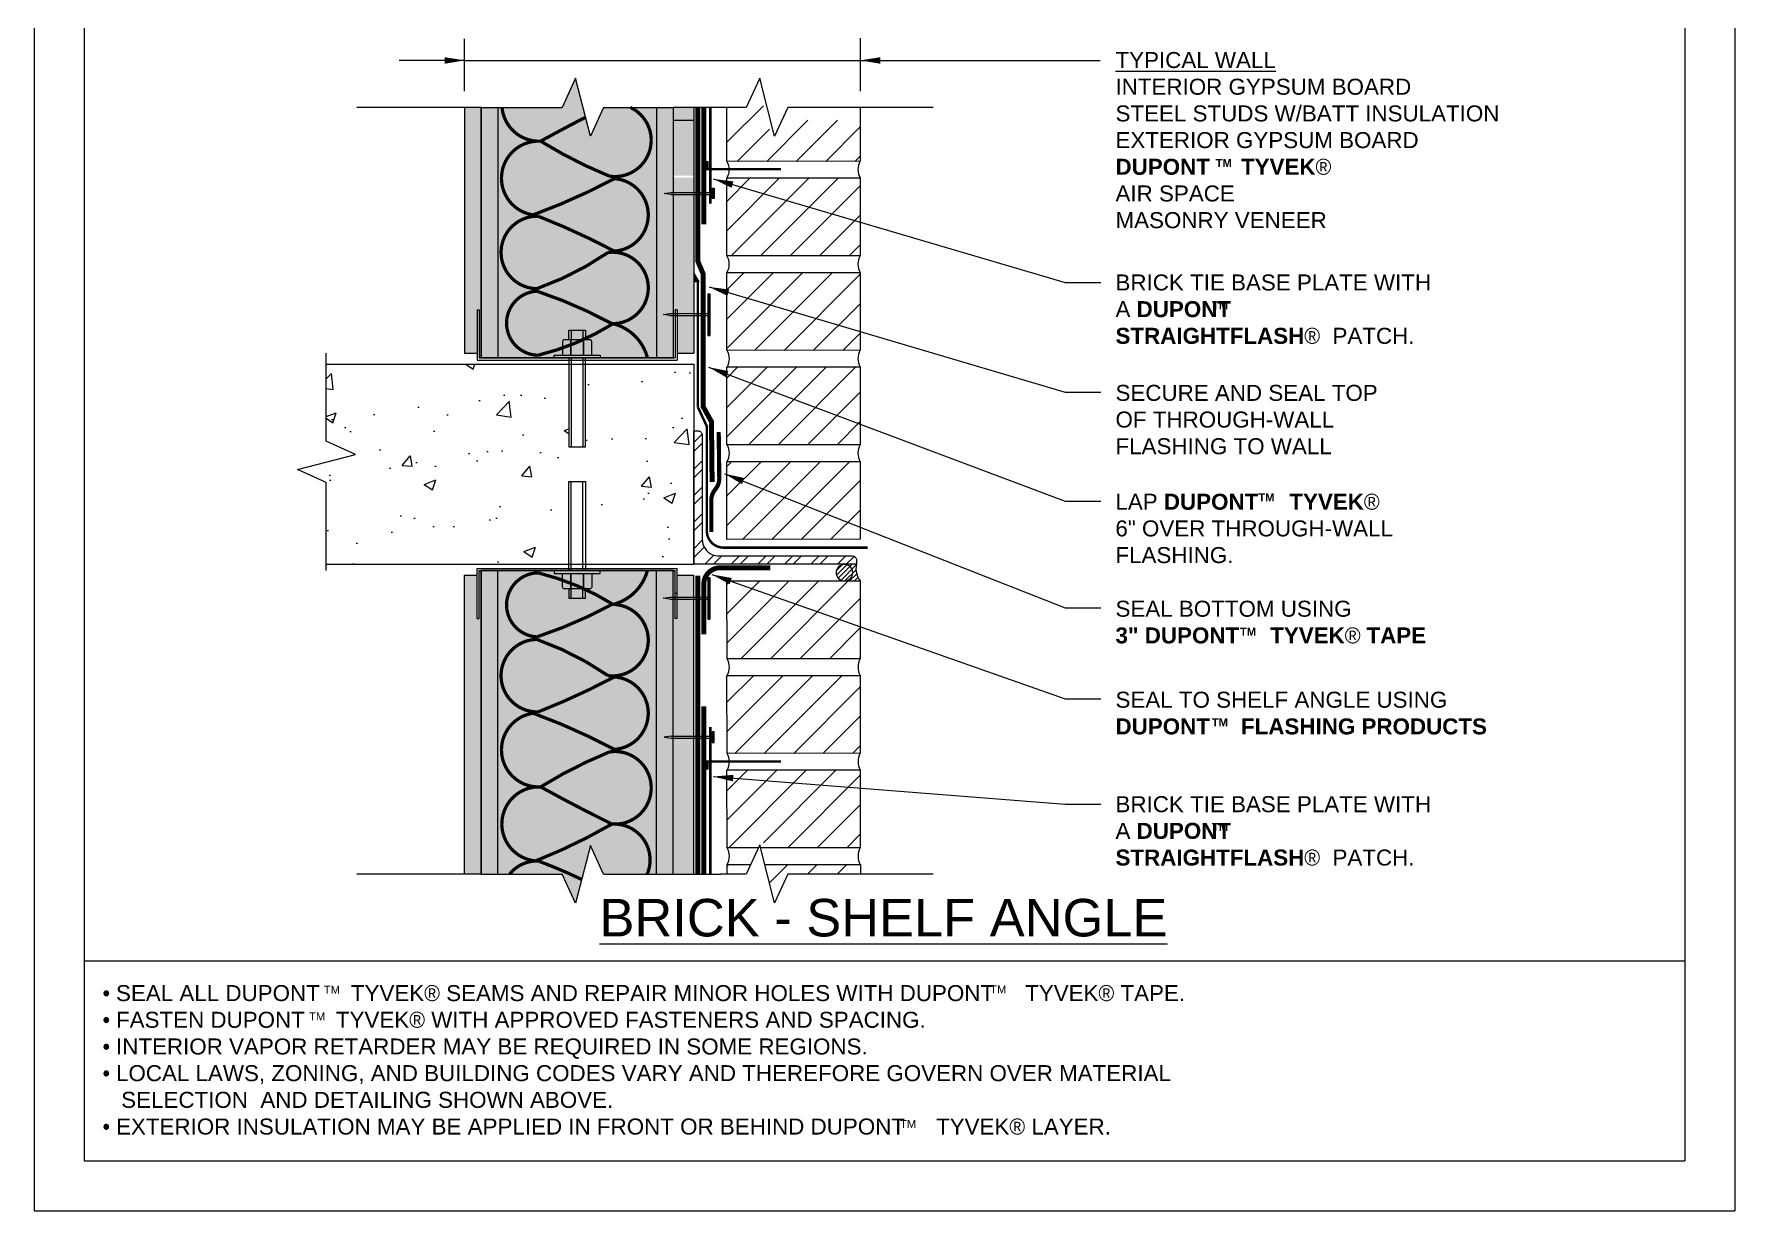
# Model space of a CAD drawing. Extents: x 0 to 51, y 0 to 66.
# Drawn here: x 0 to 51, y 0 to 35.3 of the extents above; entities that cross this region are included whole.
import ezdxf

# ---------------------------------------------------------------- set-up
doc = ezdxf.new("R2010")
doc.units = 0
doc.header["$LTSCALE"] = 1.5
doc.header["$MEASUREMENT"] = 0
doc.linetypes.add('DASHED', pattern=[0.75, 0.5, -0.25])
doc.layers.get('0').update_dxf_attribs({"linetype": 'CONTINUOUS'})
doc.layers.get('DEFPOINTS').update_dxf_attribs({"linetype": 'CONTINUOUS'})
for name, color, linetype in [('8X11-TTB$0$B', 5, 'CONTINUOUS'), ('BRICK', 13, 'CONTINUOUS'), ('CLADDING', 252, 'CONTINUOUS'), ('FLASHING', 124, 'CONTINUOUS'), ('INSULATION', 40, 'CONTINUOUS'), ('SEALANT', 252, 'CONTINUOUS'), ('STRAIGHTFLASH', 253, 'CONTINUOUS'), ('STRUCTURE', 252, 'CONTINUOUS'), ('STRUCTURE_SHADING', 254, 'CONTINUOUS'), ('TEXT', 7, 'CONTINUOUS'), ('TYVEK', 160, 'DASHED'), ('TYVEK_TAPE', 130, 'CONTINUOUS')]:
    doc.layers.add(name, color=color, linetype=linetype)
doc.styles.add('DETAILS', font='sanss___.ttf', dxfattribs={"height": 1})
doc.dimstyles.new('TYVEKDETAILS', dxfattribs={"dimscale": 6, "dimtxt": 1.5, "dimasz": 0.1, "dimexe": 0.75, "dimexo": 0.75, "dimgap": 0.75, "dimtad": 0, "dimtih": 1, "dimtoh": 1, "dimdec": 4, "dimzin": 0, "dimtxsty": 'DETAILS', "dimcen": 0.0625, "dimazin": 3, "dimtfac": 1, "dimtdec": 4, "dimtofl": 0, "dimtmove": 0, "dimatfit": 3, "dimtolj": 1, "dimtzin": 0})

# ---------------------------------------------------------------- blocks, each defined once
blk = doc.blocks.new('BRK-SYM')
at = {"linetype": 'CONTINUOUS'}
for points in [[(-0.0788, 0.0011), (-0.0283, 0.1105)], [(-0.0283, 0.1105), (0.0283, -0.1105)], [(-0.4156, 0.0011), (-0.0788, 0.0011)], [(0.0283, -0.1105), (0.0798, 0.0011)], [(0.0798, 0.0011), (0.4167, 0.0011)]]:
    blk.add_lwpolyline(points, dxfattribs=at)

msp = doc.modelspace()

# ---------------------------------------------------------------- hatches: boundary and pattern name
at = {"layer": 'BRICK'}
h = msp.add_hatch(dxfattribs=at)
h.set_pattern_fill('_USER', color=256, scale=0.625, angle=45, style=0, pattern_type=0)
h.set_pattern_definition([(45, (51.87583, 10.99754), (-0.441942, 0.441942), [])])
h.paths.add_polyline_path([(24.772, 32.706), (22.597, 32.706), (22.202, 31.849), (21.758, 33.58), (21.355, 32.706), (20.776, 32.706), (20.777, 31.471), (24.773, 31.473)])
h.paths.add_polyline_path([(24.772, 30.973), (20.778, 30.973), (20.781, 28.637), (24.773, 28.64)])
h.paths.add_polyline_path([(24.772, 28.14), (20.781, 28.14), (20.784, 25.804), (24.773, 25.807)])
h.paths.add_polyline_path([(24.772, 25.307), (20.772, 25.307), (20.777, 22.971), (24.773, 22.973)])
h.paths.add_polyline_path([(24.772, 22.473), (20.772, 22.473), (20.777, 20.137), (24.773, 20.14)])
h = msp.add_hatch(dxfattribs=at)
h.set_pattern_fill('_USER', color=256, scale=0.625, angle=45, style=0, pattern_type=0)
h.set_pattern_definition([(45, (51.87583, 11.88143), (-0.441942, 0.441942), [])])
h.paths.add_polyline_path([(24.773, 18.89), (20.773, 18.89), (20.778, 16.554), (24.775, 16.557)])
h.paths.add_polyline_path([(24.773, 16.057), (20.773, 16.057), (20.778, 13.721), (24.775, 13.723)])
h.paths.add_polyline_path([(24.773, 13.223), (20.773, 13.223), (20.778, 10.887), (21.487, 10.888), (21.758, 11.475), (21.908, 10.888), (24.775, 10.89)])
h = msp.add_hatch(dxfattribs=at)
h.set_pattern_fill('_USER', color=256, scale=0.625, angle=45, style=0, pattern_type=0)
h.set_pattern_definition([(45, (51.87583, 11.3801), (-0.441942, 0.441942), [])])
h.paths.add_polyline_path([(24.78, 10.39), (21.908, 10.39), (22.202, 9.244), (22.597, 10.1), (24.78, 10.1)])
h.paths.add_polyline_path([(21.488, 10.39), (20.78, 10.39), (20.781, 10.1), (21.355, 10.1)])
at = {"layer": 'CLADDING'}
h = msp.add_hatch(dxfattribs=at)
h.set_pattern_fill('_USER', color=256, scale=0.1, angle=45, style=0, pattern_type=0)
h.set_pattern_definition([(45, (51.87583, 11.3801), (-0.07071068, 0.07071068), [])])
edge = h.paths.add_edge_path()
edge.add_ellipse((24.3, 19.138), major_axis=(-0.25, 0), ratio=0.980919, start_angle=-270, end_angle=-90)
edge.add_ellipse((24.3, 19.138), major_axis=(-0.25, 0), ratio=0.980919, start_angle=-90, end_angle=90)
edge = h.paths.add_edge_path()
edge.add_line((24.658, 19.39), (24.3, 19.39))
edge.add_line((24.3, 19.39), (24.3, 19.384))
edge.add_ellipse((24.3, 19.138), major_axis=(-0.25, 0), ratio=0.980919, start_angle=-270, end_angle=-90, ccw=False)
edge.add_line((24.3, 18.893), (24.3, 18.89))
edge.add_line((24.3, 18.89), (24.773, 18.89))
edge.add_arc((25.253, 19.264), 0.608, 168.0653, 217.9462, ccw=False)
at = {"layer": 'SEALANT', "linetype": 'CONTINUOUS'}
msp.add_hatch(color=256, dxfattribs=at).paths.add_polyline_path([(19.784, 28.131), (19.784, 27.856), (19.948, 27.856)])
at = {"layer": 'STRUCTURE'}
h = msp.add_hatch(dxfattribs=at)
h.set_pattern_fill('AR-SAND', color=256, scale=0.25, style=0)
h.set_pattern_definition([(37.5, (51.87583, 11.3801), (-0.0157483, 0.481706), [0, -0.38, 0, -0.425, 0, -0.40625]), (7.5, (51.8758, 11.3801), (0.442444, 0.7055365), [0, -0.205, 0, -0.3425, 0, -0.13125]), (327.5, (51.56833, 11.3801), (0.7785355, 0.0014148), [0, -0.125, 0, -0.45, 0, -0.5875]), (317.5, (51.5683, 11.3801), (0.751532, 0.219419), [0, -0.0625, 0, -0.295, 0, -0.3375])])
h.paths.add_polyline_path([(19.784, 19.061), (19.284, 19.061), (19.284, 17.765), (19.222, 17.765), (19.222, 19.202), (19.159, 19.202), (19.159, 10.1), (19.784, 10.1)])
h.paths.add_polyline_path([(13.409, 19.202), (13.347, 19.202), (13.347, 17.765), (13.284, 17.765), (13.284, 19.061), (12.909, 19.061), (12.909, 10.1), (13.409, 10.1)])
h.paths.add_polyline_path([(13.409, 33.088), (12.909, 33.088), (12.909, 25.719), (13.284, 25.719), (13.284, 27.015), (13.347, 27.015), (13.347, 25.577), (13.409, 25.577)])
h.paths.add_polyline_path([(19.784, 30.98), (19.159, 30.98), (19.159, 26.907), (19.222, 26.907), (19.222, 27.015), (19.284, 27.015), (19.284, 26.907), (19.784, 26.907)])
h.paths.add_polyline_path([(19.784, 33.088), (19.159, 33.088), (19.159, 31.043), (19.784, 31.043)])
h.paths.add_polyline_path([(19.784, 26.844), (19.284, 26.844), (19.284, 25.719), (19.784, 25.719)])
h = msp.add_hatch(dxfattribs=at)
h.set_pattern_fill('AR-CONC', color=256, scale=0.5, style=0)
h.set_pattern_definition([(50, (51.8758, 11.38), (3.5863, -0.31376), [0.375, -4.125]), (355, (51.876, 11.38), (-0.69376, 3.76096), [0.3, -3.3]), (100.451, (52.1747, 11.354), (2.89255, 3.4472), [0.3187, -3.5057]), (46.184, (51.876, 12.38), (5.3362, -0.8276), [0.5625, -6.1875]), (96.636, (52.3205, 12.311), (4.6733, 4.8706), [0.47805, -5.25856]), (351.184, (51.876, 12.38), (4.6733, 4.8706), [0.45, -4.95]), (21, (52.3758, 12.13), (2.98454, -2.0131), [0.375, -4.125]), (326, (52.376, 12.13), (1.21658, 3.62575), [0.3, -3.3]), (71.451, (52.6245, 11.9623), (4.20111, 1.61265), [0.3187, -3.5057]), (37.5, (51.8758, 11.3801), (0.0608, 1.66447), [0, -3.26, 0, -3.35, 0, -3.3125]), (7.5, (51.8758, 11.3801), (1.31535, 1.97206), [0, -1.91, 0, -3.185, 0, -1.2625]), (327.5, (50.7608, 11.3801), (2.669112, -0.112774), [0, -1.25, 0, -3.9, 0, -5.175]), (317.5, (50.2608, 11.38), (2.91593, 0.50052), [0, -1.625, 0, -2.59, 0, -3.675])])
h.paths.add_polyline_path([(19.784, 25.39), (16.534, 25.39), (16.534, 22.909), (16.034, 22.909), (16.034, 25.39), (8.761, 25.39), (8.761, 23.082), (9.635, 22.679), (7.904, 22.235), (8.761, 21.84), (8.761, 19.39), (16.034, 19.39), (16.034, 21.871), (16.534, 21.871), (16.534, 19.39), (19.784, 19.39)])
h = msp.add_hatch(dxfattribs=at)
h.set_pattern_fill('ANSI32', color=256, scale=1.5, style=0)
h.set_pattern_definition([(45, (51.87583, 11.3801), (-0.397748, 0.397748), []), (45, (52.141, 11.3801), (-0.397748, 0.397748), [])])
edge = h.paths.add_edge_path()
edge.add_line((19.784, 19.39), (19.784, 23.39))
edge.add_line((19.784, 23.39), (19.909, 23.39))
edge.add_arc((19.909, 23.265), 0.125, -0.0001, 89.9999, ccw=False)
edge.add_line((20.034, 23.265), (20.034, 20.14))
edge.add_arc((20.534, 20.14), 0.5, 179.9999, 247.5116)
edge.add_arc((20.535, 20.141), 0.501, 247.5116, 269.961)
edge.add_line((20.534, 19.64), (24.533, 19.64))
edge.add_arc((24.533, 19.515), 0.125, -0.0001, 89.9999, ccw=False)
edge.add_line((24.658, 19.515), (24.658, 19.39))
edge.add_line((24.658, 19.39), (19.784, 19.39))
at = {"layer": 'STRUCTURE_SHADING', "linetype": 'CONTINUOUS'}
for points in [[(17.079, 33.088), (19.159, 33.088), (19.159, 25.577), (13.409, 25.577), (13.409, 33.088), (15.837, 33.088), (16.24, 33.962), (16.684, 32.232)], [(17.079, 10.1), (19.159, 10.1), (19.159, 19.202), (13.409, 19.202), (13.409, 10.1), (15.837, 10.1), (16.24, 9.227), (16.684, 10.957)]]:
    msp.add_hatch(color=256, dxfattribs=at).paths.add_polyline_path(points)

# ---------------------------------------------------------------- linework, layer by layer
at = {"layer": '8X11-TTB$0$B', "color": 7}
for p, q in [((1.5, 64.5), (1.5, 1.5)), ((49.5, 64.5), (49.5, 1.5)), ((1.5, 7.5), (49.5, 7.5)), ((1.5, 1.5), (49.5, 1.5))]:
    msp.add_line(p, q, dxfattribs=at)
at = {"layer": 'BRICK'}
for points in [[(24.773, 31.473), (20.777, 31.471), (20.773, 33.088)], [(24.773, 20.14), (20.777, 20.137), (20.772, 22.473), (24.772, 22.473), (24.773, 20.14)], [(24.775, 10.89), (21.78, 10.888)], [(20.781, 10.1), (20.78, 10.39), (21.488, 10.39)], [(21.908, 10.39), (24.78, 10.39), (24.78, 10.1)]]:
    msp.add_lwpolyline(points, dxfattribs=at)
for points in [[(24.772, 33.088), (24.773, 31.473, 0.270406), (24.772, 30.973), (24.772, 30.973)], [(24.773, 28.64), (20.777, 28.637), (20.772, 30.973), (24.772, 30.973), (24.773, 28.64, 0.270406), (24.772, 28.14, 0.907431), (24.772, 28.14, -0.193127)], [(24.773, 25.807), (20.777, 25.804), (20.772, 28.14), (24.772, 28.14), (24.773, 25.807, 0.270406), (24.772, 25.307, 0.907431), (24.772, 25.307, -0.193127)], [(24.773, 22.973), (20.777, 22.971), (20.772, 25.307), (24.772, 25.307), (24.773, 22.973, 0.270406), (24.772, 22.473, 0.907431), (24.772, 22.473, -0.193127)], [(24.775, 16.557), (20.778, 16.554), (20.773, 18.89), (24.773, 18.89), (24.775, 16.557, 0.270406), (24.773, 16.057, 0.907431), (24.773, 16.057, -0.193127)], [(24.775, 13.723), (20.778, 13.721), (20.773, 16.057), (24.773, 16.057), (24.775, 13.723, 0.270406), (24.773, 13.223, 0.907431), (24.773, 13.223, -0.193127)], [(21.718, 10.888), (20.778, 10.887), (20.773, 13.223), (24.773, 13.223), (24.775, 10.89, 0.270403), (24.773, 10.39, 0.152626)]]:
    msp.add_lwpolyline(points, format="xyb", dxfattribs=at)
for centre, start, end in [((20.349, 31.222), 329.9149, 30.4399), ((25.201, 31.222), 149.5601, 210.0851), ((20.349, 28.386), 329.9149, 30.4399), ((20.353, 25.553), 329.9149, 30.4399), ((20.355, 22.719), 329.9149, 30.4399), ((20.355, 16.303), 329.9149, 30.4399), ((20.355, 13.469), 329.9149, 30.4399), ((20.355, 10.636), 329.9149, 30.4399)]:
    msp.add_arc(centre, 0.496, start, end, dxfattribs=at)
at = {"layer": 'CLADDING'}
for p, q in [((24.3, 19.384), (24.3, 19.39)), ((24.3, 18.893), (24.3, 18.89))]:
    msp.add_line(p, q, dxfattribs=at)
msp.add_lwpolyline([(19.784, 19.39), (19.784, 23.39), (19.909, 23.39, -0.414214), (20.034, 23.265), (20.034, 20.14, 0.303402), (20.343, 19.678, 0.098268), (20.534, 19.64), (24.533, 19.64, -0.414214), (24.658, 19.515), (24.658, 19.39)], format="xyb", close=True, dxfattribs=at)
msp.add_arc((25.253, 19.264), 0.608, 168.0653, 217.9462, dxfattribs=at)
msp.add_ellipse((24.3, 19.138), major_axis=(-0.25, 0), ratio=0.980919, start_param=-6.283185, end_param=0, dxfattribs=at)
at = {"layer": 'DEFPOINTS'}
for p, q in [((0, 66), (0, 0)), ((51, 66), (51, 0)), ((0, 0), (51, 0))]:
    msp.add_line(p, q, dxfattribs=at)
at = {"layer": 'FLASHING', "const_width": 0.075}
for points in [[(20.276, 33.088), (20.276, 30.201)], [(20.195, 31.481), (20.195, 31.238), (22.4, 31.238)], [(19.903, 27.856), (19.903, 24.106)], [(20.276, 10.1), (20.276, 14.516)], [(20.195, 13.237), (20.195, 13.479), (22.4, 13.479)]]:
    msp.add_lwpolyline(points, dxfattribs=at)
at = {"layer": 'FLASHING'}
msp.add_lwpolyline([(19.903, 24.106, 0.075, 0.075, 0), (20.174, 23.524, 0.075, 0.075, 0), (20.174, 20.39, 0.075, 0.075, 0.414158), (20.674, 19.89, 0.075, 0.075, 0), (24.993, 19.889, 0.1, 0.1, 0)], format="xyseb", dxfattribs=at)
at = {"layer": 'INSULATION', "const_width": 0.0975}
for points in [[(17.884, 33.088, -0.862393), (17.253, 31.028, -0.042055), (15.19, 32.077, 0.955215), (14.965, 29.866, 0.033771), (17.403, 30.953, -0.932497), (17.403, 28.779, 0.02843), (15.115, 29.828, 1.006035), (15.078, 27.655, 0.065918), (17.215, 28.741, -1.071863), (17.328, 26.605, 0.044094), (15.078, 27.58, 0.965713), (15.115, 25.658, 0.078497), (17.365, 26.605, -0.274432), (18.394, 25.577)], [(14.032, 33.088, 0.401349), (15.19, 32.077, -0.007448), (16.54, 32.795, -0.007448)], [(18.384, 10.1, 0.55824), (17.328, 11.601, -0.036839), (15.04, 10.496, -0.978351), (15.19, 12.716, 0.011745), (17.328, 11.601, 1.122527), (17.253, 13.765, 0.042055), (15.19, 12.716, -0.955215), (14.965, 14.927, -0.033771), (17.403, 13.84, 0.932497), (17.403, 16.014, -0.02843), (15.115, 14.964, -1.006035), (15.078, 17.138, -0.065918), (17.215, 16.051, 1.071863), (17.328, 18.187, -0.044094), (15.078, 17.213, -0.965713), (15.115, 19.134, -0.078497), (17.365, 18.187, 0.271995), (18.391, 19.202)], [(14.258, 10.1, -0.232864), (15.115, 10.496, -0.0231), (16.423, 9.94, -0.0231)]]:
    msp.add_lwpolyline(points, format="xyb", dxfattribs=at)
at = {"layer": 'SEALANT', "linetype": 'CONTINUOUS'}
for p, q in [((19.94, 27.856), (19.784, 28.131)), ((19.784, 28.131), (19.784, 27.856)), ((19.94, 27.856), (19.784, 27.856))]:
    msp.add_line(p, q, dxfattribs=at)
at = {"layer": 'STRAIGHTFLASH', "linetype": 'CONTINUOUS', "const_width": 0.15}
for points in [[(20.081, 29.588), (20.081, 33.088)], [(20.081, 15.129), (20.081, 10.1)]]:
    msp.add_lwpolyline(points, dxfattribs=at)
msp.add_lwpolyline([(20.081, 17.288), (20.081, 18.788, -0.414158), (20.581, 19.288), (22.081, 19.288)], format="xyb", dxfattribs=at)
at = {"layer": 'STRUCTURE'}
for p, q in [((11.545, 33.088), (9.682, 33.088)), ((13.409, 33.088), (11.545, 33.088)), ((12.909, 33.088), (12.909, 25.719)), ((13.409, 33.088), (13.409, 25.577)), ((13.909, 33.088), (13.909, 25.577)), ((18.659, 33.088), (18.659, 25.577)), ((19.159, 33.088), (19.159, 25.577)), ((19.159, 32.706), (19.784, 32.706)), ((19.784, 33.088), (19.784, 25.719)), ((26.961, 33.088), (22.597, 33.088)), ((20.329, 30.666), (20.391, 30.666)), ((20.329, 30.666), (20.329, 30.354)), ((20.36, 30.666), (20.36, 30.354)), ((20.391, 30.666), (20.391, 30.354)), ((18.896, 30.51), (19.104, 30.541)), ((19.104, 30.479), (18.896, 30.51)), ((19.104, 30.541), (20.329, 30.541)), ((19.104, 30.479), (20.329, 30.479)), ((20.391, 30.354), (20.329, 30.354)), ((20.202, 27.497), (20.202, 26.247)), ((20.202, 27.497), (20.265, 27.497)), ((20.234, 27.497), (20.234, 26.247)), ((20.265, 27.497), (20.265, 26.247)), ((13.284, 27.015), (13.284, 25.515)), ((13.284, 27.015), (13.347, 27.015)), ((13.347, 27.015), (13.347, 25.577)), ((18.859, 26.877), (19.067, 26.908)), ((19.067, 26.846), (18.859, 26.877)), ((19.067, 26.908), (20.202, 26.908)), ((19.067, 26.846), (20.202, 26.846)), ((19.284, 27.017), (19.222, 27.017)), ((19.222, 27.015), (19.222, 25.577)), ((19.284, 27.015), (19.284, 25.515)), ((16.109, 26.409), (16.109, 26.125)), ((16.459, 26.409), (16.459, 26.125)), ((20.202, 26.247), (20.265, 26.247)), ((12.909, 25.719), (13.284, 25.719)), ((13.284, 25.515), (19.284, 25.515)), ((13.347, 25.577), (19.222, 25.577)), ((16.034, 25.577), (16.034, 22.909)), ((16.534, 25.577), (16.034, 25.577)), ((16.109, 25.577), (16.109, 22.909)), ((16.459, 25.577), (16.459, 22.909)), ((16.534, 22.909), (16.534, 25.577)), ((19.284, 25.719), (19.784, 25.719)), ((8.761, 25.39), (19.784, 25.39)), ((19.784, 25.39), (19.784, 19.39)), ((16.034, 22.909), (16.534, 22.909)), ((16.034, 19.202), (16.034, 21.871)), ((16.034, 21.871), (16.534, 21.871)), ((16.109, 19.202), (16.109, 21.871)), ((16.459, 19.202), (16.459, 21.871)), ((16.534, 21.871), (16.534, 19.202)), ((8.761, 19.39), (19.784, 19.39)), ((12.909, 10.1), (12.909, 19.061)), ((12.909, 19.061), (13.284, 19.061)), ((13.284, 19.265), (19.284, 19.265)), ((13.284, 17.765), (13.284, 19.265)), ((13.347, 19.202), (19.222, 19.202)), ((13.347, 17.765), (13.347, 19.202)), ((13.409, 10.1), (13.409, 19.202)), ((13.909, 10.1), (13.909, 19.202)), ((16.534, 19.202), (16.034, 19.202)), ((18.659, 10.1), (18.659, 19.202)), ((19.159, 10.1), (19.159, 19.202)), ((19.222, 17.765), (19.222, 19.202)), ((19.284, 17.765), (19.284, 19.265)), ((19.284, 19.061), (19.784, 19.061)), ((19.784, 10.1), (19.784, 19.061)), ((20.202, 18.995), (20.202, 17.745)), ((20.202, 18.995), (20.265, 18.995)), ((20.234, 18.995), (20.234, 17.745)), ((20.265, 18.995), (20.265, 17.745)), ((16.109, 18.371), (16.109, 18.655)), ((16.459, 18.371), (16.459, 18.655)), ((18.859, 18.375), (19.067, 18.407)), ((19.067, 18.344), (18.859, 18.375)), ((19.067, 18.407), (20.202, 18.407)), ((19.284, 18.515), (19.222, 18.515)), ((19.067, 18.344), (20.202, 18.344)), ((13.284, 17.765), (13.347, 17.765)), ((19.284, 17.765), (19.222, 17.765)), ((20.202, 17.745), (20.265, 17.745)), ((20.329, 14.051), (20.329, 14.363)), ((20.391, 14.363), (20.329, 14.363)), ((20.36, 14.051), (20.36, 14.363)), ((20.391, 14.051), (20.391, 14.363)), ((19.104, 14.238), (18.896, 14.207)), ((18.896, 14.207), (19.104, 14.176)), ((19.104, 14.238), (20.329, 14.238)), ((19.104, 14.176), (20.329, 14.176)), ((20.329, 14.051), (20.391, 14.051)), ((12.342, 10.1), (9.682, 10.1)), ((13.409, 10.1), (11.545, 10.1)), ((19.159, 10.1), (19.784, 10.1)), ((19.784, 10.1), (20.597, 10.1)), ((26.961, 10.1), (22.597, 10.1))]:
    msp.add_line(p, q, dxfattribs=at)
for points in [[(16.24, 33.962), (15.837, 33.088)], [(16.684, 32.232), (16.24, 33.962)], [(21.758, 33.962), (21.355, 33.088), (20.597, 33.088)], [(22.202, 32.232), (21.758, 33.962)], [(17.079, 33.088), (19.159, 33.088), (19.159, 25.577), (13.409, 25.577), (13.409, 33.088), (15.837, 33.088)], [(17.079, 33.088), (16.684, 32.232)], [(20.597, 33.088), (19.159, 33.088)], [(22.597, 33.088), (22.202, 32.232)], [(17.079, 10.1), (19.159, 10.1), (19.159, 19.202), (13.409, 19.202), (13.409, 10.1), (15.837, 10.1)], [(16.684, 10.957), (16.24, 9.227)], [(17.079, 10.1), (16.684, 10.957)], [(21.758, 10.974), (21.355, 10.1), (20.597, 10.1)], [(22.202, 9.244), (21.758, 10.974)], [(16.24, 9.227), (15.837, 10.1)], [(22.597, 10.1), (22.202, 9.244)]]:
    msp.add_lwpolyline(points, dxfattribs=at)
for points in [[(15.847, 25.663), (16.097, 25.663), (16.097, 26.075, 0.414214), (16.047, 26.125), (15.897, 26.125, 0.414214), (15.847, 26.075)], [(16.097, 25.663), (16.472, 25.663), (16.472, 26.075, 0.414214), (16.422, 26.125), (16.147, 26.125, 0.414214), (16.097, 26.075)], [(16.472, 25.663), (16.722, 25.663), (16.722, 26.075, 0.414214), (16.672, 26.125), (16.522, 26.125, 0.414214), (16.472, 26.075)], [(15.847, 19.117), (16.097, 19.117), (16.097, 18.705, -0.414214), (16.047, 18.655), (15.897, 18.655, -0.414214), (15.847, 18.705)], [(16.097, 19.117), (16.472, 19.117), (16.472, 18.705, -0.414214), (16.422, 18.655), (16.147, 18.655, -0.414214), (16.097, 18.705)], [(16.472, 19.117), (16.722, 19.117), (16.722, 18.705, -0.414214), (16.672, 18.655), (16.522, 18.655, -0.414214), (16.472, 18.705)]]:
    msp.add_lwpolyline(points, format="xyb", close=True, dxfattribs=at)
for points in [[(16.034, 26.125), (16.034, 26.409), (16.534, 26.409), (16.534, 26.125)], [(15.597, 25.663), (16.972, 25.663), (16.972, 25.577), (15.597, 25.577)], [(15.597, 19.117), (16.972, 19.117), (16.972, 19.202), (15.597, 19.202)], [(16.034, 18.655), (16.034, 18.371), (16.534, 18.371), (16.534, 18.655)]]:
    msp.add_lwpolyline(points, close=True, dxfattribs=at)
at = {"layer": 'TEXT'}
for p, q in [((12.909, 33.573), (12.909, 35.142)), ((24.779, 33.573), (24.779, 35.162)), ((12.909, 34.498), (24.779, 34.498))]:
    msp.add_line(p, q, dxfattribs=at)
at = {"layer": 'TYVEK'}
for points in [[(20.331, 21.856, 0.15, 0.15, 0), (20.312, 23.665, 0.15, 0.15, 0), (20.06, 24.12, 0.15, 0.15, 0), (20.06, 28.104, 0.15, 0.15, 0), (19.903, 28.477, 0.15, 0.15, 0), (19.903, 33.088, 0.125, 0.125, 0)], [(19.903, 19.054, 0.15, 0.15, 0), (19.903, 10.1, 0.125, 0.125, 0)]]:
    msp.add_lwpolyline(points, format="xyseb", dxfattribs=at)
at = {"layer": 'TYVEK_TAPE', "const_width": 0.125}
for points in [[(20.426, 21.636), (20.4, 21.609, 0.198912), (20.546, 21.963), (20.529, 23.356)], [(20.426, 21.636), (20.453, 21.662, 0.198912), (20.306, 21.308), (20.308, 20.356)]]:
    msp.add_lwpolyline(points, format="xyb", dxfattribs=at)

# ---------------------------------------------------------------- block references
at = {"layer": 'STRUCTURE', "xscale": 7.832334506948257, "yscale": 7.832334506948229, "zscale": 7.832334506948232, "rotation": 90}
msp.add_blockref('BRK-SYM', (8.77, 22.457), dxfattribs=at)

# ---------------------------------------------------------------- texts
at = {"layer": 'TEXT', "attachment_point": 4, "style": 'DETAILS'}
for s, insert, char_height in [('{\\fArial|b0|i0|c0|p34;\\LTYPICAL WALL\\P}INTERIOR GYPSUM BOARD\\PSTEEL STUDS W/BATT INSULATION\\PEXTERIOR GYPSUM BOARD\\P{\\fArial|b1|i0|c0|p34;DUPONT     TYVEK\\fSymbol|b0|i0|c2|p18;â }\\P{\\fArial|b0|i0|c0|p34;AIR SPACE\\PMASONRY VENEER}', (32.426, 32.106), 0.48), ('{\\fSansSerif|b1|i0|c2|p2;TM}', (35.429, 31.422), 0.24), ('{\\fSansSerif|b1|i0|c2|p2;TM}', (35.32, 27.158), 0.24), ('SECURE AND SEAL TOP\\POF THROUGH-WALL \\PFLASHING TO WALL', (32.426, 23.727), 0.48), ('{\\fSansSerif|b1|i0|c2|p2;TM}', (36.709, 21.394), 0.24), ('{\\fSansSerif|b1|i0|c2|p2;TM}', (36.157, 17.368), 0.24), ('{\\fSansSerif|b1|i0|c2|p2;TM}', (35.314, 14.653), 0.24), ('{\\fSansSerif|b1|i0|c2|p2;TM}', (35.32, 11.514), 0.24)]:
    msp.add_mtext(s, dxfattribs=dict(at, insert=insert, char_height=char_height))
at = {"layer": 'TEXT', "style": 'DETAILS'}
for s, insert, char_height, width, attachment_point in [('BRICK TIE BASE PLATE WITH  A {\\fSansSerif|b1|i0|c2|p2;DUPONT     STRAIGHTFLASH\\fSymbol|b0|i0|c2|p18;â}  PATCH.', (32.426, 27.037), 0.48, 10.15656, 4), ('LAP {\\fSansSerif|b1|i0|c2|p2;DUPONT     TYVEK\\fSymbol|b0|i0|c2|p18;â  }6" OVER THROUGH-WALL FLASHING. ', (32.423, 20.463), 0.48, 8.31837, 4), ('SEAL BOTTOM USING \\P{\\fSansSerif|b1|i0|c2|p2;3" DUPONT     TYVEK\\fSymbol|b0|i0|c2|p18;â \\fSansSerif|b1|i0|c2|p2;TAPE}', (32.426, 17.654), 0.48, 10.15656, 4), ('SEAL TO SHELF ANGLE USING\\P{\\fSansSerif|b1|i0|c2|p2;DUPONT     FLASHING PRODUCTS}', (32.426, 14.926), 0.48, 10.97009, 4), ('BRICK TIE BASE PLATE WITH  A {\\fSansSerif|b1|i0|c2|p2;DUPONT     STRAIGHTFLASH\\fSymbol|b0|i0|c2|p18;â}  PATCH.', (32.426, 11.394), 0.48, 10.15656, 4), ('{\\LBRICK - SHELF ANGLE }', (16.955, 9.357), 1.125, 37.17715, 1), ('{\\fSymbol|b0|i0|c2|p18;· }SEAL ALL DUPONT     TYVEK{\\fSymbol|b0|i0|c2|p18;â} SEAMS AND REPAIR MINOR HOLES WITH DUPONT     TYVEK{\\fSymbol|b0|i0|c2|p18;â} TAPE.\\P{\\fSymbol|b0|i0|c2|p18;· }FASTEN DUPONT     TYVEK{\\fSymbol|b0|i0|c2|p18;â} WITH APPROVED FASTENERS AND SPACING.\\P{\\fSymbol|b0|i0|c2|p18;· }INTERIOR VAPOR RETARDER MAY BE REQUIRED IN SOME REGIONS.\\P{\\fSymbol|b0|i0|c2|p18;· }LOCAL LAWS, ZONING, AND BUILDING CODES VARY AND THEREFORE GOVERN OVER MATERIAL \\P   SELECTION  AND DETAILING SHOWN ABOVE.\\P{\\fSymbol|b0|i0|c2|p18;· }EXTERIOR INSULATION MAY BE APPLIED IN FRONT OR BEHIND DUPONT     TYVEK{\\fSymbol|b0|i0|c2|p18;â} LAYER.', (2.055, 6.773), 0.48, 35.73533, 1), ('TM', (8.69, 6.757), 0.24, 16.62, 1), ('TM', (28.669, 6.766), 0.24, 16.62, 1), ('TM', (8.248, 5.954), 0.24, 16.62, 1), ('TM', (25.966, 2.729), 0.24, 16.62, 1)]:
    msp.add_mtext(s, dxfattribs=dict(at, insert=insert, char_height=char_height, width=width, attachment_point=attachment_point))

# ---------------------------------------------------------------- leaders
at = {"layer": 'TEXT'}
msp.add_leader([(12.909, 34.498), (10.953, 34.498)], dimstyle='TYVEKDETAILS', dxfattribs=at)
for points in [[(24.779, 34.498), (31.971, 34.498)], [(20.365, 30.945), (30.921, 27.842), (31.987, 27.842)], [(20.241, 27.705), (30.921, 24.55), (31.987, 24.55)], [(20.224, 25.301), (30.921, 21.28), (31.987, 21.28)], [(20.703, 22.105), (30.921, 18.085), (31.987, 18.084)], [(20.324, 19.085), (30.921, 15.357), (31.987, 15.356)], [(20.365, 13.026), (30.921, 12.199), (31.987, 12.199)]]:
    msp.add_leader(points, dimstyle='TYVEKDETAILS', override={"dimgap": 0.75, "dimtad": 0, "dimfxl": 3}, dxfattribs=at)

doc.saveas('drawing.dxf')
